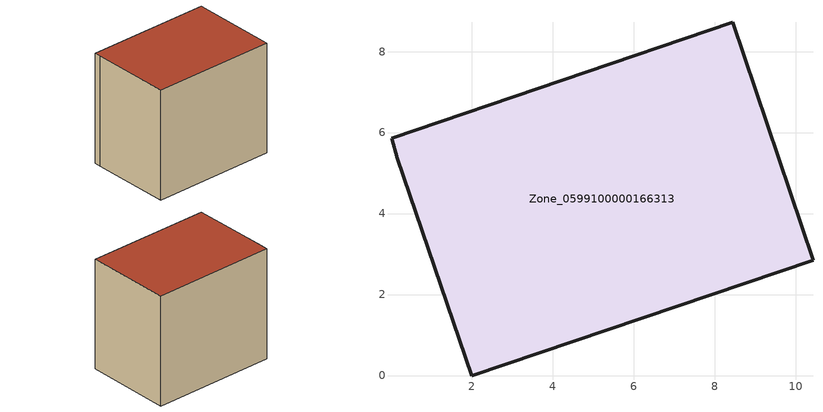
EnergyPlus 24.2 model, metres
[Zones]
Zone_0599100000166313
 floor ground (C_G): 10.43,2.85 2,0 0.17,5.37 0.02,5.87 8.45,8.72 z0
 wall outside (C_F): 10.43,2.85 8.45,8.72 0.02,5.87 0.17,5.37 2,0 10.43,2.85 z0:7.94
 roof outside (C_R): 2,0 10.43,2.85 8.45,8.72 0.02,5.87 0.17,5.37 z7.94
[BUILDING]
Pand.0599100000166313: North Axis=0; Terrain=City; Loads Convergence Tolerance Value=0.04; Temperature Convergence Tolerance Value=0.4; Solar Distribution=FullExterior; Maximum Number of Warmup Days=25; Minimum Number of Warmup Days=1
[Site:Location]
Rotterdam.The.Hague.AP_ZH_NLD Design_Conditions: Latitude=51.96; Longitude=4.45; Time Zone=1; Elevation=-4.5
[SITE:GROUNDTEMPERATURE:BUILDINGSURFACE]
18, 18, 18, 18, 18, 18, 18, 18, 18, 18, 18, 18
[MATERIAL] Thermal Absorptance=0.9; Solar Absorptance=0.7; Visible Absorptance=0.7
Name | Roughness | Thickness | Conductivity | Density | Specific Heat
G.TI.1946-1964 | MediumSmooth | 0.15 | 1 | 540 | 1210
F.TI.1946-1964 | Rough | 0.3 | 0.857143 | 1920 | 840
R.TI.1946-1964 | MediumRough | 0.2 | 0.277778 | 1500 | 1000
[CONSTRUCTION]
C_G: G.TI.1946-1964
C_F: F.TI.1946-1964
C_R: R.TI.1946-1964
[ZONE]
Zone_0599100000166313: Type=1; Multiplier=1; Ceiling Height=Autocalculate; Volume=Autocalculate; Floor Area=autocalculate; Part of Total Floor Area=Yes
[ZONEINFILTRATION:DESIGNFLOWRATE]
Infil_Zone_0599100000166313: Zone or ZoneList or Space or SpaceList=Zone_0599100000166313; Schedule=AlwaysOn; Design Flow Rate Calculation Method=Flow/Area; Flow Rate per Floor Area=0.003; Constant Term Coefficient=1; Temperature Term Coefficient=0; Velocity Term Coefficient=0; Velocity Squared Term Coefficient=0
[HVACTEMPLATE:ZONE:IDEALLOADSAIRSYSTEM]
Zone_0599100000166313: Maximum Heating Supply Air Temperature=50; Minimum Cooling Supply Air Temperature=13; Maximum Heating Supply Air Humidity Ratio=0.0156; Minimum Cooling Supply Air Humidity Ratio=0.0077; Heating Limit=NoLimit; Cooling Limit=NoLimit; Dehumidification Control Type=ConstantSensibleHeatRatio; Cooling Sensible Heat Ratio=0.7; Dehumidification Setpoint=60; Humidification Control Type=None; Humidification Setpoint=30; Outdoor Air Method=None; Outdoor Air Flow Rate per Person=0.00944; Outdoor Air Flow Rate per Zone Floor Area=0; Outdoor Air Flow Rate per Zone=0; Demand Controlled Ventilation Type=None; Outdoor Air Economizer Type=NoEconomizer; Heat Recovery Type=None; Sensible Heat Recovery Effectiveness=0.7; Latent Heat Recovery Effectiveness=0.65
[ZONECONTROL:THERMOSTAT]
ThermostatControl_Zone_0599100000166313: Zone or ZoneList=Zone_0599100000166313; Control Type Schedule=DualSetpointControlType; Control 1=Thermostat_Zone_0599100000166313; Temperature Difference Between Cutout And Setpoint=0
[THERMOSTATSETPOINT:DUALSETPOINT]
Thermostat_Zone_0599100000166313: Heating Setpoint Temperature Schedule=HeatingSetpoint_Zone_0599100000166313; Cooling Setpoint Temperature Schedule=CoolingSetpoint_Zone_0599100000166313
[SCHEDULE:COMPACT]
HeatingSetpoint_Zone_0599100000166313: Through: 12/31, For: AllDays, Until: 24:00, 21
CoolingSetpoint_Zone_0599100000166313: Through: 12/31, For: AllDays, Until: 24:00, 24
DualSetpointControlType: Through: 12/31, For: AllDays, Until: 24:00, 4
AlwaysOn: Through: 12/31, For: AllDays, Until: 24:00, 1
